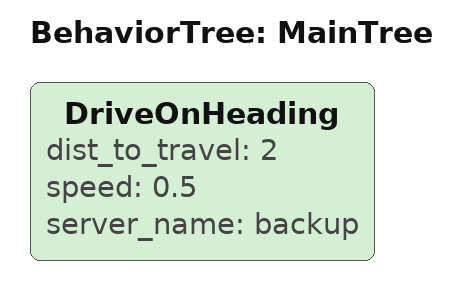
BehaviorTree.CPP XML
<root main_tree_to_execute="MainTree">
    <BehaviorTree ID="MainTree">
        <DriveOnHeading dist_to_travel="2" speed="0.5" server_name="backup" />
    </BehaviorTree>
</root>
